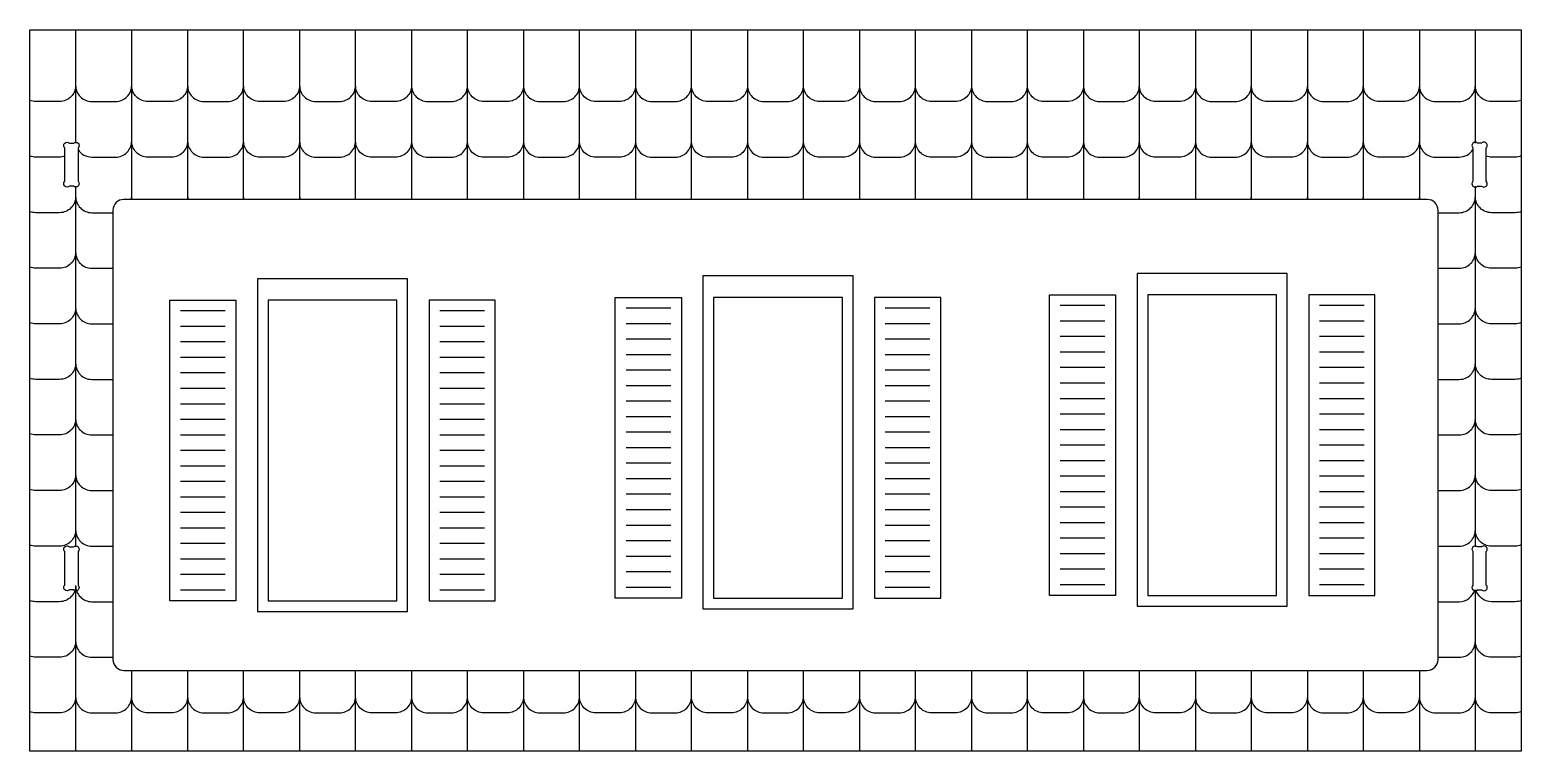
# Model space of a CAD drawing. Extents: x -438 to 582, y -285 to 379.
# Drawn here: x -433.7 to -100.1, y 218 to 379.2 of the extents above; entities that cross this region are included whole.
import ezdxf

# ---------------------------------------------------------------- set-up
doc = ezdxf.new("R2010")
doc.units = 0
doc.header["$MEASUREMENT"] = 0
doc.layers.add('LAYER1', color=18, linetype='CONTINUOUS')

msp = doc.modelspace()

# ---------------------------------------------------------------- linework, layer by layer
at = {"layer": 'LAYER1'}
for points in [[(-433.68, 217.97), (-433.68, 379.18), (-100.08, 379.18), (-100.08, 217.97)], [(-249.52, 324.17), (-283.12, 324.17), (-283.12, 249.77), (-249.52, 249.77)], [(-152.4, 324.75), (-186, 324.75), (-186, 250.35), (-152.4, 250.35)], [(-349.18, 323.55), (-382.78, 323.55), (-382.78, 249.15), (-349.18, 249.15)], [(-402.38, 318.75), (-387.58, 318.75), (-387.58, 251.55), (-402.38, 251.55)], [(-351.58, 318.75), (-380.38, 318.75), (-380.38, 251.55), (-351.58, 251.55)], [(-329.59, 318.75), (-344.38, 318.75), (-344.38, 251.55), (-329.59, 251.55)], [(-302.71, 319.37), (-287.92, 319.37), (-287.92, 252.17), (-302.71, 252.17)], [(-251.92, 319.37), (-280.72, 319.37), (-280.72, 252.17), (-251.92, 252.17)], [(-229.93, 319.37), (-244.72, 319.37), (-244.72, 252.17), (-229.93, 252.17)], [(-205.59, 319.95), (-190.8, 319.95), (-190.8, 252.75), (-205.59, 252.75)], [(-154.8, 319.95), (-183.6, 319.95), (-183.6, 252.75), (-154.8, 252.75)], [(-132.81, 319.95), (-147.6, 319.95), (-147.6, 252.75), (-132.81, 252.75)]]:
    msp.add_lwpolyline(points, close=True, dxfattribs=at)
for points in [[(-423.43, 379.18), (-423.43, 353.87)], [(-410.9, 341.27), (-410.9, 379.18)], [(-398.38, 379.18), (-398.38, 341.27)], [(-385.86, 341.27), (-385.86, 379.18)], [(-373.33, 379.18), (-373.33, 341.27)], [(-360.81, 341.27), (-360.81, 379.18)], [(-348.29, 379.18), (-348.29, 341.27)], [(-335.76, 341.27), (-335.76, 379.18)], [(-323.24, 379.18), (-323.24, 341.27)], [(-310.71, 341.27), (-310.71, 379.18)], [(-298.19, 379.18), (-298.19, 341.27)], [(-285.67, 341.27), (-285.67, 379.18)], [(-273.14, 379.18), (-273.14, 341.27)], [(-260.62, 341.27), (-260.62, 379.18)], [(-248.1, 379.18), (-248.1, 341.27)], [(-235.57, 341.27), (-235.57, 379.18)], [(-223.05, 379.18), (-223.05, 341.27)], [(-210.52, 341.27), (-210.52, 379.18)], [(-198, 379.18), (-198, 341.27)], [(-185.48, 341.27), (-185.48, 379.18)], [(-172.95, 379.18), (-172.95, 341.27)], [(-160.43, 341.27), (-160.43, 379.18)], [(-147.91, 379.18), (-147.91, 341.27)], [(-135.38, 341.27), (-135.38, 379.18)], [(-122.86, 379.18), (-122.86, 341.27)], [(-110.33, 353.87), (-110.33, 379.18)], [(-423.43, 344.27), (-423.43, 263.62)], [(-110.33, 263.62), (-110.33, 344.27)], [(-290.32, 316.97), (-300.31, 316.97)], [(-232.33, 316.97), (-242.32, 316.97)], [(-193.2, 317.55), (-203.19, 317.55)], [(-135.21, 317.55), (-145.2, 317.55)], [(-389.98, 316.35), (-399.98, 316.35)], [(-331.99, 316.35), (-341.98, 316.35)], [(-193.2, 314.08), (-203.19, 314.08)], [(-135.21, 314.08), (-145.2, 314.08)], [(-389.98, 312.89), (-399.98, 312.89)], [(-331.99, 312.89), (-341.98, 312.89)], [(-290.32, 313.51), (-300.31, 313.51)], [(-232.33, 313.51), (-242.32, 313.51)], [(-193.2, 310.62), (-203.19, 310.62)], [(-135.21, 310.62), (-145.2, 310.62)], [(-389.98, 309.42), (-399.98, 309.42)], [(-331.99, 309.42), (-341.98, 309.42)], [(-290.32, 310.04), (-300.31, 310.04)], [(-232.33, 310.04), (-242.32, 310.04)], [(-193.2, 307.15), (-203.19, 307.15)], [(-135.21, 307.15), (-145.2, 307.15)], [(-389.98, 305.95), (-399.98, 305.95)], [(-331.99, 305.95), (-341.98, 305.95)], [(-290.32, 306.57), (-300.31, 306.57)], [(-232.33, 306.57), (-242.32, 306.57)], [(-193.2, 303.68), (-203.19, 303.68)], [(-135.21, 303.68), (-145.2, 303.68)], [(-389.98, 302.49), (-399.98, 302.49)], [(-331.99, 302.49), (-341.98, 302.49)], [(-290.32, 303.11), (-300.31, 303.11)], [(-232.33, 303.11), (-242.32, 303.11)], [(-389.98, 299.02), (-399.98, 299.02)], [(-331.99, 299.02), (-341.98, 299.02)], [(-290.32, 299.64), (-300.31, 299.64)], [(-232.33, 299.64), (-242.32, 299.64)], [(-193.2, 300.22), (-203.19, 300.22)], [(-135.21, 300.22), (-145.2, 300.22)], [(-389.98, 295.55), (-399.98, 295.55)], [(-331.99, 295.55), (-341.98, 295.55)], [(-290.32, 296.17), (-300.31, 296.17)], [(-232.33, 296.17), (-242.32, 296.17)], [(-193.2, 296.75), (-203.19, 296.75)], [(-135.21, 296.75), (-145.2, 296.75)], [(-389.98, 292.09), (-399.98, 292.09)], [(-331.99, 292.09), (-341.98, 292.09)], [(-290.32, 292.71), (-300.31, 292.71)], [(-232.33, 292.71), (-242.32, 292.71)], [(-193.2, 293.28), (-203.19, 293.28)], [(-135.21, 293.28), (-145.2, 293.28)], [(-389.98, 288.62), (-399.98, 288.62)], [(-331.99, 288.62), (-341.98, 288.62)], [(-290.32, 289.24), (-300.31, 289.24)], [(-232.33, 289.24), (-242.32, 289.24)], [(-193.2, 289.82), (-203.19, 289.82)], [(-135.21, 289.82), (-145.2, 289.82)], [(-389.98, 285.15), (-399.98, 285.15)], [(-331.99, 285.15), (-341.98, 285.15)], [(-290.32, 285.77), (-300.31, 285.77)], [(-232.33, 285.77), (-242.32, 285.77)], [(-193.2, 286.35), (-203.19, 286.35)], [(-135.21, 286.35), (-145.2, 286.35)], [(-389.98, 281.69), (-399.98, 281.69)], [(-331.99, 281.69), (-341.98, 281.69)], [(-290.32, 282.31), (-300.31, 282.31)], [(-232.33, 282.31), (-242.32, 282.31)], [(-193.2, 282.88), (-203.19, 282.88)], [(-135.21, 282.88), (-145.2, 282.88)], [(-389.98, 278.22), (-399.98, 278.22)], [(-331.99, 278.22), (-341.98, 278.22)], [(-290.32, 278.84), (-300.31, 278.84)], [(-232.33, 278.84), (-242.32, 278.84)], [(-193.2, 279.42), (-203.19, 279.42)], [(-135.21, 279.42), (-145.2, 279.42)], [(-389.98, 274.75), (-399.98, 274.75)], [(-331.99, 274.75), (-341.98, 274.75)], [(-290.32, 275.37), (-300.31, 275.37)], [(-232.33, 275.37), (-242.32, 275.37)], [(-193.2, 275.95), (-203.19, 275.95)], [(-135.21, 275.95), (-145.2, 275.95)], [(-389.98, 271.29), (-399.98, 271.29)], [(-331.99, 271.29), (-341.98, 271.29)], [(-290.32, 271.91), (-300.31, 271.91)], [(-232.33, 271.91), (-242.32, 271.91)], [(-193.2, 272.48), (-203.19, 272.48)], [(-135.21, 272.48), (-145.2, 272.48)], [(-389.98, 267.82), (-399.98, 267.82)], [(-331.99, 267.82), (-341.98, 267.82)], [(-290.32, 268.44), (-300.31, 268.44)], [(-232.33, 268.44), (-242.32, 268.44)], [(-193.2, 269.02), (-203.19, 269.02)], [(-135.21, 269.02), (-145.2, 269.02)], [(-389.98, 264.35), (-399.98, 264.35)], [(-331.99, 264.35), (-341.98, 264.35)], [(-290.32, 264.97), (-300.31, 264.97)], [(-232.33, 264.97), (-242.32, 264.97)], [(-193.2, 265.55), (-203.19, 265.55)], [(-135.21, 265.55), (-145.2, 265.55)], [(-389.98, 260.89), (-399.98, 260.89)], [(-331.99, 260.89), (-341.98, 260.89)], [(-290.32, 261.51), (-300.31, 261.51)], [(-232.33, 261.51), (-242.32, 261.51)], [(-193.2, 262.08), (-203.19, 262.08)], [(-135.21, 262.08), (-145.2, 262.08)], [(-389.98, 257.42), (-399.98, 257.42)], [(-331.99, 257.42), (-341.98, 257.42)], [(-290.32, 258.04), (-300.31, 258.04)], [(-232.33, 258.04), (-242.32, 258.04)], [(-193.2, 258.62), (-203.19, 258.62)], [(-135.21, 258.62), (-145.2, 258.62)], [(-423.43, 254.98), (-423.43, 217.97)], [(-389.98, 253.95), (-399.98, 253.95)], [(-331.99, 253.95), (-341.98, 253.95)], [(-290.32, 254.57), (-300.31, 254.57)], [(-232.33, 254.57), (-242.32, 254.57)], [(-193.2, 255.15), (-203.19, 255.15)], [(-135.21, 255.15), (-145.2, 255.15)], [(-110.33, 217.97), (-110.33, 254.02)], [(-410.9, 217.97), (-410.9, 236.02)], [(-398.38, 236.02), (-398.38, 217.97)], [(-385.86, 217.97), (-385.86, 236.02)], [(-373.33, 236.02), (-373.33, 217.97)], [(-360.81, 217.97), (-360.81, 236.02)], [(-348.29, 236.02), (-348.29, 217.97)], [(-335.76, 217.97), (-335.76, 236.02)], [(-323.24, 236.02), (-323.24, 217.97)], [(-310.71, 217.97), (-310.71, 236.02)], [(-298.19, 236.02), (-298.19, 217.97)], [(-285.67, 217.97), (-285.67, 236.02)], [(-273.14, 236.02), (-273.14, 217.97)], [(-260.62, 217.97), (-260.62, 236.02)], [(-248.1, 236.02), (-248.1, 217.97)], [(-235.57, 217.97), (-235.57, 236.02)], [(-223.05, 236.02), (-223.05, 217.97)], [(-210.52, 217.97), (-210.52, 236.02)], [(-198, 236.02), (-198, 217.97)], [(-185.48, 217.97), (-185.48, 236.02)], [(-172.95, 236.02), (-172.95, 217.97)], [(-160.43, 217.97), (-160.43, 236.02)], [(-147.91, 236.02), (-147.91, 217.97)], [(-135.38, 217.97), (-135.38, 236.02)], [(-122.86, 236.02), (-122.86, 217.97)]]:
    msp.add_lwpolyline(points, dxfattribs=at)
for points in [[(-423.43, 366.76, -0.414214), (-427.03, 363.16), (-432.35, 363.16, -0.094829), (-433.68, 363.42)], [(-423.43, 366.76, 0.414214), (-419.83, 363.16), (-414.5, 363.16, 0.414214), (-410.9, 366.76)], [(-398.38, 366.76, -0.414214), (-401.98, 363.16), (-407.3, 363.16, -0.414214), (-410.9, 366.76)], [(-398.38, 366.76, 0.414214), (-394.78, 363.16), (-389.46, 363.16, 0.414214), (-385.86, 366.76)], [(-373.33, 366.76, -0.414214), (-376.93, 363.16), (-382.26, 363.16, -0.414214), (-385.86, 366.76)], [(-373.33, 366.76, 0.414214), (-369.73, 363.16), (-364.41, 363.16, 0.414214), (-360.81, 366.76)], [(-348.29, 366.76, -0.414214), (-351.89, 363.16), (-357.21, 363.16, -0.414214), (-360.81, 366.76)], [(-348.29, 366.76, 0.414214), (-344.69, 363.16), (-339.36, 363.16, 0.414214), (-335.76, 366.76)], [(-323.24, 366.76, -0.414214), (-326.84, 363.16), (-332.16, 363.16, -0.414214), (-335.76, 366.76)], [(-323.24, 366.76, 0.414214), (-319.64, 363.16), (-314.31, 363.16, 0.414214), (-310.71, 366.76)], [(-298.19, 366.76, -0.414214), (-301.79, 363.16), (-307.11, 363.16, -0.414214), (-310.71, 366.76)], [(-298.19, 366.76, 0.414214), (-294.59, 363.16), (-289.27, 363.16, 0.414214), (-285.67, 366.76)], [(-273.14, 366.76, -0.414214), (-276.74, 363.16), (-282.07, 363.16, -0.414214), (-285.67, 366.76)], [(-273.14, 366.76, 0.414214), (-269.54, 363.16), (-264.22, 363.16, 0.414214), (-260.62, 366.76)], [(-248.1, 366.76, -0.414214), (-251.7, 363.16), (-257.02, 363.16, -0.414214), (-260.62, 366.76)], [(-248.1, 366.76, 0.414214), (-244.5, 363.16), (-239.17, 363.16, 0.414214), (-235.57, 366.76)], [(-223.05, 366.76, -0.414214), (-226.65, 363.16), (-231.97, 363.16, -0.414214), (-235.57, 366.76)], [(-223.05, 366.76, 0.414214), (-219.45, 363.16), (-214.12, 363.16, 0.414214), (-210.52, 366.76)], [(-198, 366.76, -0.414214), (-201.6, 363.16), (-206.92, 363.16, -0.414214), (-210.52, 366.76)], [(-198, 366.76, 0.414214), (-194.4, 363.16), (-189.08, 363.16, 0.414214), (-185.48, 366.76)], [(-172.95, 366.76, -0.414214), (-176.55, 363.16), (-181.88, 363.16, -0.414214), (-185.48, 366.76)], [(-172.95, 366.76, 0.414214), (-169.35, 363.16), (-164.03, 363.16, 0.414214), (-160.43, 366.76)], [(-147.91, 366.76, -0.414214), (-151.51, 363.16), (-156.83, 363.16, -0.414214), (-160.43, 366.76)], [(-147.91, 366.76, 0.414214), (-144.31, 363.16), (-138.98, 363.16, 0.414214), (-135.38, 366.76)], [(-122.86, 366.76, -0.414214), (-126.46, 363.16), (-131.78, 363.16, -0.414214), (-135.38, 366.76)], [(-122.86, 366.76, 0.414214), (-119.26, 363.16), (-113.93, 363.16, 0.414214), (-110.33, 366.76)], [(-100.08, 363.42, -0.094829), (-101.41, 363.16), (-106.73, 363.16, -0.414214), (-110.33, 366.76)], [(-423.43, 354.34, -0.033199), (-423.46, 353.87)], [(-423.43, 354.34, 0.033199), (-423.4, 353.87)], [(-422.88, 352.43, 0.258622), (-419.83, 350.74), (-414.5, 350.74, 0.414214), (-410.9, 354.34)], [(-398.38, 354.34, -0.414214), (-401.98, 350.74), (-407.3, 350.74, -0.414214), (-410.9, 354.34)], [(-398.38, 354.34, 0.414214), (-394.78, 350.74), (-389.46, 350.74, 0.414214), (-385.86, 354.34)], [(-373.33, 354.34, -0.414214), (-376.93, 350.74), (-382.26, 350.74, -0.414214), (-385.86, 354.34)], [(-373.33, 354.34, 0.414214), (-369.73, 350.74), (-364.41, 350.74, 0.414214), (-360.81, 354.34)], [(-348.29, 354.34, -0.414214), (-351.89, 350.74), (-357.21, 350.74, -0.414214), (-360.81, 354.34)], [(-348.29, 354.34, 0.414214), (-344.69, 350.74), (-339.36, 350.74, 0.414214), (-335.76, 354.34)], [(-323.24, 354.34, -0.414214), (-326.84, 350.74), (-332.16, 350.74, -0.414214), (-335.76, 354.34)], [(-323.24, 354.34, 0.414214), (-319.64, 350.74), (-314.31, 350.74, 0.414214), (-310.71, 354.34)], [(-298.19, 354.34, -0.414214), (-301.79, 350.74), (-307.11, 350.74, -0.414214), (-310.71, 354.34)], [(-298.19, 354.34, 0.414214), (-294.59, 350.74), (-289.27, 350.74, 0.414214), (-285.67, 354.34)], [(-273.14, 354.34, -0.414214), (-276.74, 350.74), (-282.07, 350.74, -0.414214), (-285.67, 354.34)], [(-273.14, 354.34, 0.414214), (-269.54, 350.74), (-264.22, 350.74, 0.414214), (-260.62, 354.34)], [(-248.1, 354.34, -0.414214), (-251.7, 350.74), (-257.02, 350.74, -0.414214), (-260.62, 354.34)], [(-248.1, 354.34, 0.414214), (-244.5, 350.74), (-239.17, 350.74, 0.414214), (-235.57, 354.34)], [(-223.05, 354.34, -0.414214), (-226.65, 350.74), (-231.97, 350.74, -0.414214), (-235.57, 354.34)], [(-223.05, 354.34, 0.414214), (-219.45, 350.74), (-214.12, 350.74, 0.414214), (-210.52, 354.34)], [(-198, 354.34, -0.414214), (-201.6, 350.74), (-206.92, 350.74, -0.414214), (-210.52, 354.34)], [(-198, 354.34, 0.414214), (-194.4, 350.74), (-189.08, 350.74, 0.414214), (-185.48, 354.34)], [(-172.95, 354.34, -0.414214), (-176.55, 350.74), (-181.88, 350.74, -0.414214), (-185.48, 354.34)], [(-172.95, 354.34, 0.414214), (-169.35, 350.74), (-164.03, 350.74, 0.414214), (-160.43, 354.34)], [(-147.91, 354.34, -0.414214), (-151.51, 350.74), (-156.83, 350.74, -0.414214), (-160.43, 354.34)], [(-147.91, 354.34, 0.414214), (-144.31, 350.74), (-138.98, 350.74, 0.414214), (-135.38, 354.34)], [(-122.86, 354.34, -0.414214), (-126.46, 350.74), (-131.78, 350.74, -0.414214), (-135.38, 354.34)], [(-122.86, 354.34, 0.414214), (-119.26, 350.74), (-113.93, 350.74, 0.258622), (-110.88, 352.43)], [(-110.37, 353.87, 0.033199), (-110.33, 354.34)], [(-110.3, 353.87, -0.033199), (-110.33, 354.34)], [(-425.88, 350.93, -0.081244), (-427.03, 350.74), (-432.35, 350.74, -0.094829), (-433.68, 351)], [(-100.08, 351, -0.094829), (-101.41, 350.74), (-106.73, 350.74, -0.081244), (-107.88, 350.93)], [(-423.43, 341.92, -0.414214), (-427.03, 338.32), (-432.35, 338.32, -0.094829), (-433.68, 338.58)], [(-423.43, 341.92, 0.414214), (-419.83, 338.32), (-415.08, 338.32)], [(-410.96, 341.27, 0.045878), (-410.9, 341.92)], [(-410.84, 341.27, -0.045878), (-410.9, 341.92)], [(-398.38, 341.92, -0.045878), (-398.44, 341.27)], [(-398.38, 341.92, 0.045878), (-398.32, 341.27)], [(-385.92, 341.27, 0.045878), (-385.86, 341.92)], [(-385.8, 341.27, -0.045878), (-385.86, 341.92)], [(-373.33, 341.92, -0.045878), (-373.39, 341.27)], [(-373.33, 341.92, 0.045878), (-373.27, 341.27)], [(-360.87, 341.27, 0.045878), (-360.81, 341.92)], [(-360.75, 341.27, -0.045878), (-360.81, 341.92)], [(-348.29, 341.92, -0.045878), (-348.35, 341.27)], [(-348.29, 341.92, 0.045878), (-348.22, 341.27)], [(-335.82, 341.27, 0.045878), (-335.76, 341.92)], [(-335.7, 341.27, -0.045878), (-335.76, 341.92)], [(-323.24, 341.92, -0.045878), (-323.3, 341.27)], [(-323.24, 341.92, 0.045878), (-323.18, 341.27)], [(-310.77, 341.27, 0.045878), (-310.71, 341.92)], [(-310.65, 341.27, -0.045878), (-310.71, 341.92)], [(-298.19, 341.92, -0.045878), (-298.25, 341.27)], [(-298.19, 341.92, 0.045878), (-298.13, 341.27)], [(-285.73, 341.27, 0.045878), (-285.67, 341.92)], [(-285.61, 341.27, -0.045878), (-285.67, 341.92)], [(-273.14, 341.92, -0.045878), (-273.2, 341.27)], [(-273.14, 341.92, 0.045878), (-273.08, 341.27)], [(-260.68, 341.27, 0.045878), (-260.62, 341.92)], [(-260.56, 341.27, -0.045878), (-260.62, 341.92)], [(-248.1, 341.92, -0.045878), (-248.16, 341.27)], [(-248.1, 341.92, 0.045878), (-248.03, 341.27)], [(-235.63, 341.27, 0.045878), (-235.57, 341.92)], [(-235.51, 341.27, -0.045878), (-235.57, 341.92)], [(-223.05, 341.92, -0.045878), (-223.11, 341.27)], [(-223.05, 341.92, 0.045878), (-222.99, 341.27)], [(-210.58, 341.27, 0.045878), (-210.52, 341.92)], [(-210.46, 341.27, -0.045878), (-210.52, 341.92)], [(-198, 341.92, -0.045878), (-198.06, 341.27)], [(-198, 341.92, 0.045878), (-197.94, 341.27)], [(-185.54, 341.27, 0.045878), (-185.48, 341.92)], [(-185.42, 341.27, -0.045878), (-185.48, 341.92)], [(-172.95, 341.92, -0.045878), (-173.01, 341.27)], [(-172.95, 341.92, 0.045878), (-172.89, 341.27)], [(-160.49, 341.27, 0.045878), (-160.43, 341.92)], [(-160.37, 341.27, -0.045878), (-160.43, 341.92)], [(-147.91, 341.92, -0.045878), (-147.97, 341.27)], [(-147.91, 341.92, 0.045878), (-147.84, 341.27)], [(-135.44, 341.27, 0.045878), (-135.38, 341.92)], [(-135.32, 341.27, -0.045878), (-135.38, 341.92)], [(-122.86, 341.92, -0.045878), (-122.92, 341.27)], [(-122.86, 341.92, 0.045878), (-122.8, 341.27)], [(-118.68, 338.32), (-113.93, 338.32, 0.414214), (-110.33, 341.92)], [(-100.08, 338.58, -0.094829), (-101.41, 338.32), (-106.73, 338.32, -0.414214), (-110.33, 341.92)], [(-423.43, 329.5, -0.414214), (-427.03, 325.9), (-432.35, 325.9, -0.094829), (-433.68, 326.16)], [(-423.43, 329.5, 0.414214), (-419.83, 325.9), (-415.08, 325.9)], [(-118.68, 325.9), (-113.93, 325.9, 0.414214), (-110.33, 329.5)], [(-100.08, 326.16, -0.094829), (-101.41, 325.9), (-106.73, 325.9, -0.414214), (-110.33, 329.5)], [(-423.43, 317.08, -0.414214), (-427.03, 313.48), (-432.35, 313.48, -0.094829), (-433.68, 313.74)], [(-423.43, 317.08, 0.414214), (-419.83, 313.48), (-415.08, 313.48)], [(-118.68, 313.48), (-113.93, 313.48, 0.414214), (-110.33, 317.08)], [(-100.08, 313.74, -0.094829), (-101.41, 313.48), (-106.73, 313.48, -0.414214), (-110.33, 317.08)], [(-423.43, 304.66, -0.414214), (-427.03, 301.06), (-432.35, 301.06, -0.094829), (-433.68, 301.32)], [(-423.43, 304.66, 0.414214), (-419.83, 301.06), (-415.08, 301.06)], [(-118.68, 301.06), (-113.93, 301.06, 0.414214), (-110.33, 304.66)], [(-100.08, 301.32, -0.094829), (-101.41, 301.06), (-106.73, 301.06, -0.414214), (-110.33, 304.66)], [(-423.43, 292.24, -0.414214), (-427.03, 288.64), (-432.35, 288.64, -0.094829), (-433.68, 288.9)], [(-423.43, 292.24, 0.414214), (-419.83, 288.64), (-415.08, 288.64)], [(-118.68, 288.64), (-113.93, 288.64, 0.414214), (-110.33, 292.24)], [(-100.08, 288.9, -0.094829), (-101.41, 288.64), (-106.73, 288.64, -0.414214), (-110.33, 292.24)], [(-423.43, 279.82, -0.414214), (-427.03, 276.22), (-432.35, 276.22, -0.094829), (-433.68, 276.48)], [(-423.43, 279.82, 0.414214), (-419.83, 276.22), (-415.08, 276.22)], [(-118.68, 276.22), (-113.93, 276.22, 0.414214), (-110.33, 279.82)], [(-100.08, 276.48, -0.094829), (-101.41, 276.22), (-106.73, 276.22, -0.414214), (-110.33, 279.82)], [(-423.43, 267.4, -0.414214), (-427.03, 263.8), (-432.35, 263.8, -0.094829), (-433.68, 264.06)], [(-423.43, 267.4, 0.414214), (-419.83, 263.8), (-415.08, 263.8)], [(-118.68, 263.8), (-113.93, 263.8, 0.414214), (-110.33, 267.4)], [(-100.08, 264.06, -0.094829), (-101.41, 263.8), (-106.73, 263.8, -0.414214), (-110.33, 267.4)], [(-423.43, 254.98, -0.414214), (-427.03, 251.38), (-432.35, 251.38, -0.094829), (-433.68, 251.64)], [(-423.43, 254.98, 0.414214), (-419.83, 251.38), (-415.08, 251.38)], [(-118.68, 251.38), (-113.93, 251.38, 0.336889), (-110.47, 254.02)], [(-100.08, 251.64, -0.094829), (-101.41, 251.38), (-106.73, 251.38, -0.336889), (-110.2, 254.02)], [(-423.43, 242.56, -0.414214), (-427.03, 238.96), (-432.35, 238.96, -0.094829), (-433.68, 239.22)], [(-423.43, 242.56, 0.414214), (-419.83, 238.96), (-415.08, 238.96)], [(-118.68, 238.96), (-113.93, 238.96, 0.414214), (-110.33, 242.56)], [(-100.08, 239.22, -0.094829), (-101.41, 238.96), (-106.73, 238.96, -0.414214), (-110.33, 242.56)], [(-423.43, 230.14, -0.414214), (-427.03, 226.54), (-432.35, 226.54, -0.094829), (-433.68, 226.8)], [(-423.43, 230.14, 0.414214), (-419.83, 226.54), (-414.5, 226.54, 0.414214), (-410.9, 230.14)], [(-398.38, 230.14, -0.414214), (-401.98, 226.54), (-407.3, 226.54, -0.414214), (-410.9, 230.14)], [(-398.38, 230.14, 0.414214), (-394.78, 226.54), (-389.46, 226.54, 0.414214), (-385.86, 230.14)], [(-373.33, 230.14, -0.414214), (-376.93, 226.54), (-382.26, 226.54, -0.414214), (-385.86, 230.14)], [(-373.33, 230.14, 0.414214), (-369.73, 226.54), (-364.41, 226.54, 0.414214), (-360.81, 230.14)], [(-348.29, 230.14, -0.414214), (-351.89, 226.54), (-357.21, 226.54, -0.414214), (-360.81, 230.14)], [(-348.29, 230.14, 0.414214), (-344.69, 226.54), (-339.36, 226.54, 0.414214), (-335.76, 230.14)], [(-323.24, 230.14, -0.414214), (-326.84, 226.54), (-332.16, 226.54, -0.414214), (-335.76, 230.14)], [(-323.24, 230.14, 0.414214), (-319.64, 226.54), (-314.31, 226.54, 0.414214), (-310.71, 230.14)], [(-298.19, 230.14, -0.414214), (-301.79, 226.54), (-307.11, 226.54, -0.414214), (-310.71, 230.14)], [(-298.19, 230.14, 0.414214), (-294.59, 226.54), (-289.27, 226.54, 0.414214), (-285.67, 230.14)], [(-273.14, 230.14, -0.414214), (-276.74, 226.54), (-282.07, 226.54, -0.414214), (-285.67, 230.14)], [(-273.14, 230.14, 0.414214), (-269.54, 226.54), (-264.22, 226.54, 0.414214), (-260.62, 230.14)], [(-248.1, 230.14, -0.414214), (-251.7, 226.54), (-257.02, 226.54, -0.414214), (-260.62, 230.14)], [(-248.1, 230.14, 0.414214), (-244.5, 226.54), (-239.17, 226.54, 0.414214), (-235.57, 230.14)], [(-223.05, 230.14, -0.414214), (-226.65, 226.54), (-231.97, 226.54, -0.414214), (-235.57, 230.14)], [(-223.05, 230.14, 0.414214), (-219.45, 226.54), (-214.12, 226.54, 0.414214), (-210.52, 230.14)], [(-198, 230.14, -0.414214), (-201.6, 226.54), (-206.92, 226.54, -0.414214), (-210.52, 230.14)], [(-198, 230.14, 0.414214), (-194.4, 226.54), (-189.08, 226.54, 0.414214), (-185.48, 230.14)], [(-172.95, 230.14, -0.414214), (-176.55, 226.54), (-181.88, 226.54, -0.414214), (-185.48, 230.14)], [(-172.95, 230.14, 0.414214), (-169.35, 226.54), (-164.03, 226.54, 0.414214), (-160.43, 230.14)], [(-147.91, 230.14, -0.414214), (-151.51, 226.54), (-156.83, 226.54, -0.414214), (-160.43, 230.14)], [(-147.91, 230.14, 0.414214), (-144.31, 226.54), (-138.98, 226.54, 0.414214), (-135.38, 230.14)], [(-122.86, 230.14, -0.414214), (-126.46, 226.54), (-131.78, 226.54, -0.414214), (-135.38, 230.14)], [(-122.86, 230.14, 0.414214), (-119.26, 226.54), (-113.93, 226.54, 0.414214), (-110.33, 230.14)], [(-100.08, 226.8, -0.094829), (-101.41, 226.54), (-106.73, 226.54, -0.414214), (-110.33, 230.14)]]:
    msp.add_lwpolyline(points, format="xyb", dxfattribs=at)
for points in [[(-422.88, 352.81), (-422.88, 345.33, -1), (-423.94, 344.27), (-424.82, 344.27, -1), (-425.88, 345.33), (-425.88, 352.81, -1), (-424.82, 353.87), (-423.94, 353.87, -1)], [(-110.88, 352.81), (-110.88, 345.33, 1), (-109.82, 344.27), (-108.94, 344.27, 1), (-107.88, 345.33), (-107.88, 352.81, 1), (-108.94, 353.87), (-109.82, 353.87, 1)], [(-121.08, 341.27), (-412.68, 341.27, 0.414214), (-415.08, 338.87), (-415.08, 238.42, 0.414214), (-412.68, 236.02), (-121.08, 236.02, 0.414214), (-118.68, 238.42), (-118.68, 338.87, 0.414214)], [(-422.88, 262.56), (-422.88, 255.08, -1), (-423.94, 254.02), (-424.82, 254.02, -1), (-425.88, 255.08), (-425.88, 262.56, -1), (-424.82, 263.62), (-423.94, 263.62, -1)], [(-110.88, 262.56), (-110.88, 255.08, 1), (-109.82, 254.02), (-108.94, 254.02, 1), (-107.88, 255.08), (-107.88, 262.56, 1), (-108.94, 263.62), (-109.82, 263.62, 1)]]:
    msp.add_lwpolyline(points, format="xyb", close=True, dxfattribs=at)

doc.saveas('drawing.dxf')
